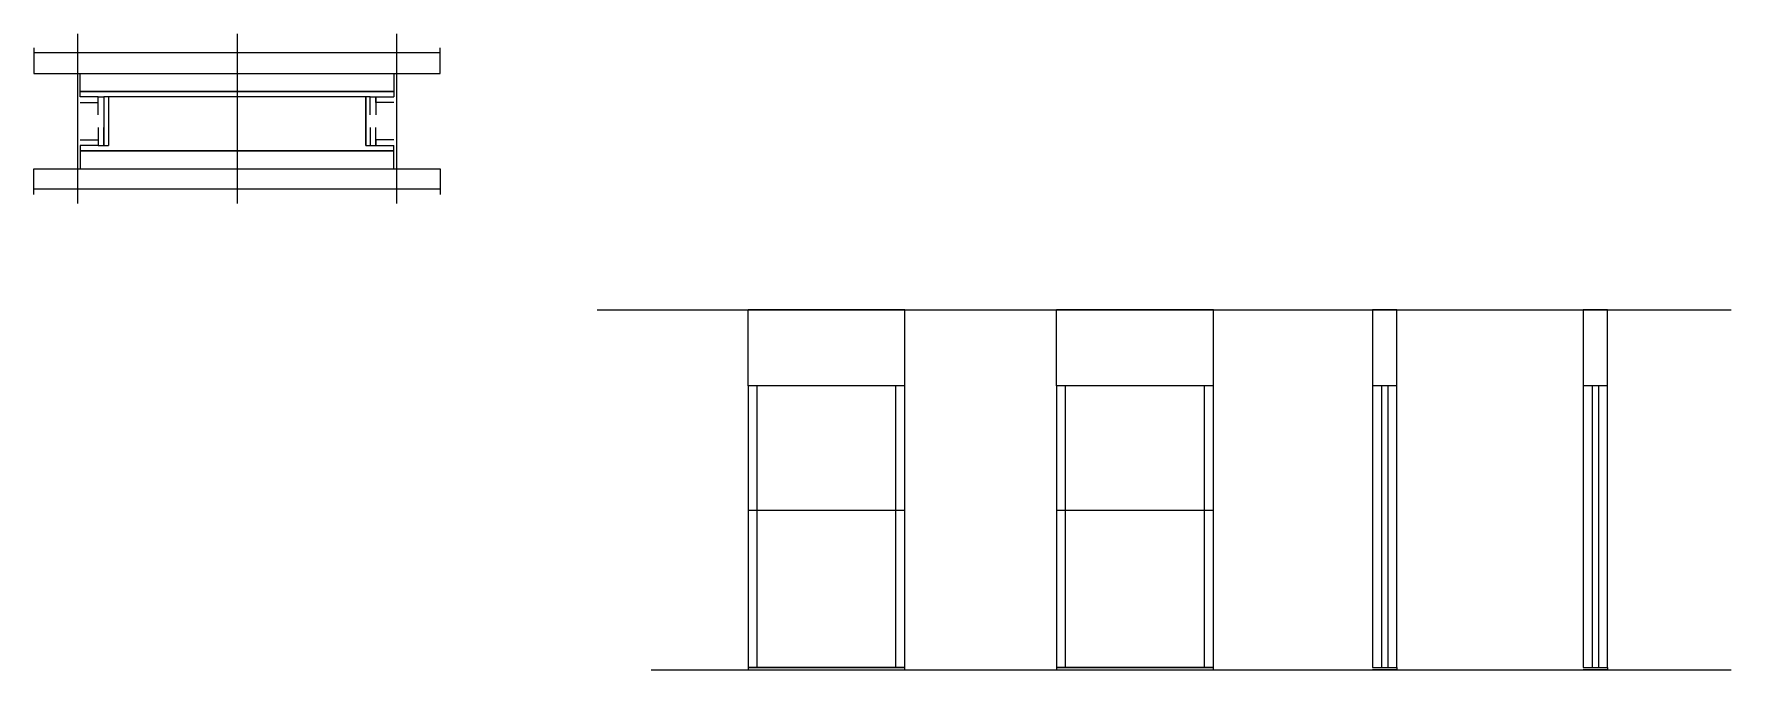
# Model space of a CAD drawing. Header units: metres. Extents: x 4212 to 5532, y 1780 to 2275.
import ezdxf

# ---------------------------------------------------------------- set-up
doc = ezdxf.new("R2010")
doc.units = ezdxf.units.M
for name, color, linetype in [('CHAPA', 7, 'Continuous'), ('COTA', 7, 'Continuous'), ('Hachura', 7, 'Continuous'), ('Madeira', 7, 'Continuous'), ('Nível', 7, 'Continuous'), ('Painéis', 7, 'Continuous'), ('Perfil Metálico', 7, 'Continuous'), ('SARR_2.2x7', 7, 'Continuous'), ('SARRAFO', 7, 'Continuous')]:
    doc.layers.add(name, color=color, linetype=linetype)

msp = doc.modelspace()

# ---------------------------------------------------------------- linework, layer by layer
at = {"layer": 'CHAPA', "color": 7, "lineweight": 25}
for points in [[(4248.4, 2226.2), (4248.4, 2230.2), (4492.4, 2230.2), (4492.4, 2226.2)], [(4248.4, 2226.2), (4248.4, 2230.2), (4492.4, 2230.2), (4492.4, 2226.2)], [(4270.4, 2226.2), (4266.8, 2226.2), (4266.8, 2188.2), (4270.4, 2188.2)], [(4270.4, 2226.2), (4266.8, 2226.2), (4266.8, 2188.2), (4270.4, 2188.2)], [(4474, 2226.2), (4470.4, 2226.2), (4470.4, 2188.2), (4474, 2188.2)], [(4474, 2226.2), (4470.4, 2226.2), (4470.4, 2188.2), (4474, 2188.2)], [(4248.4, 2188.2), (4248.4, 2184.2), (4492.4, 2184.2), (4492.4, 2188.2)], [(4248.4, 2188.2), (4248.4, 2184.2), (4492.4, 2184.2), (4492.4, 2188.2)]]:
    msp.add_lwpolyline(points, dxfattribs=at)
at = {"layer": 'COTA', "color": 7, "lineweight": 25}
for p, q in [((4889.8, 2060.4), (4767.8, 2060.4)), ((4767.8, 2001.4), (4767.8, 2060.4)), ((4889.8, 2001.4), (4889.8, 2060.4)), ((5129.6, 2060.4), (5007.6, 2060.4)), ((5007.6, 2001.4), (5007.6, 2060.4)), ((5129.6, 2001.4), (5129.6, 2060.4))]:
    msp.add_line(p, q, dxfattribs=at)
for points in [[(5272.4, 2001.4), (5272.4, 2060.4), (5253.4, 2060.4), (5253.4, 2001.4)], [(5436.2, 2001.4), (5436.2, 2060.4), (5417.2, 2060.4), (5417.2, 2001.4)]]:
    msp.add_lwpolyline(points, dxfattribs=at)
at = {"layer": 'Hachura', "color": 7, "lineweight": 25}
for p, q in [((4246.4, 2275), (4246.4, 2143.2)), ((4370.4, 2275), (4370.4, 2143.2)), ((4494.4, 2275), (4494.4, 2143.2))]:
    msp.add_line(p, q, dxfattribs=at)
at = {"layer": 'Madeira', "color": 7, "lineweight": 25}
for points in [[(4492.4, 2244.2), (4492.4, 2230.2), (4248.4, 2230.2), (4248.4, 2244.2)], [(4492.4, 2244.2), (4492.4, 2230.2), (4248.4, 2230.2), (4248.4, 2244.2)], [(4492.4, 2170.2), (4492.4, 2184.2), (4248.4, 2184.2), (4248.4, 2170.2)]]:
    msp.add_lwpolyline(points, dxfattribs=at)
at = {"layer": 'Nível', "color": 7, "lineweight": 25}
for p, q in [((4650.3, 2060.4), (5532.2, 2060.4)), ((4692.4, 1780.4), (5532.2, 1780.4))]:
    msp.add_line(p, q, dxfattribs=at)
at = {"layer": 'Painéis', "color": 7, "lineweight": 25}
for p, q in [((4767.8, 2001.4), (4767.8, 1780.4)), ((4889.8, 2001.4), (4767.8, 2001.4)), ((4889.8, 1780.4), (4889.8, 2001.4)), ((5007.6, 2001.4), (5007.6, 1780.4)), ((5129.6, 2001.4), (5007.6, 2001.4)), ((5129.6, 1780.4), (5129.6, 2001.4)), ((5253.4, 2001.4), (5253.4, 1782.4)), ((5272.4, 2001.4), (5253.4, 2001.4)), ((5272.4, 1782.4), (5272.4, 2001.4)), ((5417.2, 2001.4), (5417.2, 1782.4)), ((5436.2, 2001.4), (5417.2, 2001.4)), ((5436.2, 1782.4), (5436.2, 2001.4)), ((4889.8, 1904.4), (4767.8, 1904.4)), ((5129.6, 1904.4), (5007.6, 1904.4)), ((4767.8, 1782.4), (4889.8, 1782.4)), ((5007.6, 1782.4), (5129.6, 1782.4)), ((5253.4, 1782.4), (5272.4, 1782.4)), ((5417.2, 1782.4), (5436.2, 1782.4))]:
    msp.add_line(p, q, dxfattribs=at)
for points in [[(4470.4, 2188.2), (4470.4, 2226.2), (4270.4, 2226.2), (4270.4, 2188.2)], [(4889.8, 1782.4), (4767.8, 1782.4), (4767.8, 1780.4), (4889.8, 1780.4)], [(5129.6, 1782.4), (5007.6, 1782.4), (5007.6, 1780.4), (5129.6, 1780.4)], [(5253.4, 1782.4), (5272.4, 1782.4), (5272.4, 1780.4), (5253.4, 1780.4)], [(5417.2, 1782.4), (5436.2, 1782.4), (5436.2, 1780.4), (5417.2, 1780.4)]]:
    msp.add_lwpolyline(points, dxfattribs=at)
at = {"layer": 'Perfil Metálico', "color": 7, "lineweight": 25}
for points in [[(4212.4, 2264.2), (4212.4, 2244.2), (4528.4, 2244.2), (4528.4, 2264.2)], [(4528.4, 2248.2), (4528.4, 2260.2), (4212.4, 2260.2), (4212.4, 2248.2)], [(4212.4, 2150.2), (4212.4, 2170.2), (4528.4, 2170.2), (4528.4, 2150.2)], [(4528.4, 2166.2), (4528.4, 2154.2), (4212.4, 2154.2), (4212.4, 2166.2)]]:
    msp.add_lwpolyline(points, dxfattribs=at)
at = {"layer": 'SARR_2.2x7', "color": 7, "lineweight": 25}
for p, q in [((4774.8, 1904.4), (4774.8, 2001.4)), ((4882.8, 1904.4), (4882.8, 2001.4)), ((5014.6, 1904.4), (5014.6, 2001.4)), ((5122.6, 1904.4), (5122.6, 2001.4)), ((5260.4, 2001.4), (5260.4, 1782.4)), ((5265.4, 2001.4), (5265.4, 1782.4)), ((5424.2, 2001.4), (5424.2, 1782.4)), ((5429.2, 2001.4), (5429.2, 1782.4)), ((4774.8, 1782.4), (4774.8, 1904.4)), ((4882.8, 1782.4), (4882.8, 1904.4)), ((5014.6, 1782.4), (5014.6, 1904.4)), ((5122.6, 1782.4), (5122.6, 1904.4)), ((4774.8, 1782.4), (4774.8, 1782.4)), ((4882.8, 1782.4), (4882.8, 1782.4)), ((5014.6, 1782.4), (5014.6, 1782.4)), ((5122.6, 1782.4), (5122.6, 1782.4))]:
    msp.add_line(p, q, dxfattribs=at)
at = {"layer": 'SARRAFO', "color": 7, "lineweight": 25}
for points in [[(4248.4, 2221.8), (4262.4, 2221.8), (4262.4, 2226.2), (4248.4, 2226.2)], [(4262.4, 2212.2), (4262.4, 2226.2), (4266.8, 2226.2), (4266.8, 2212.2)], [(4474, 2212.2), (4474, 2226.2), (4478.4, 2226.2), (4478.4, 2212.2)], [(4492.4, 2221.8), (4478.4, 2221.8), (4478.4, 2226.2), (4492.4, 2226.2)], [(4248.4, 2192.6), (4262.4, 2192.6), (4262.4, 2188.2), (4248.4, 2188.2)], [(4262.4, 2202.2), (4262.4, 2188.2), (4266.8, 2188.2), (4266.8, 2202.2)], [(4474, 2202.2), (4474, 2188.2), (4478.4, 2188.2), (4478.4, 2202.2)], [(4492.4, 2192.6), (4478.4, 2192.6), (4478.4, 2188.2), (4492.4, 2188.2)]]:
    msp.add_lwpolyline(points, dxfattribs=at)

doc.saveas('drawing.dxf')
